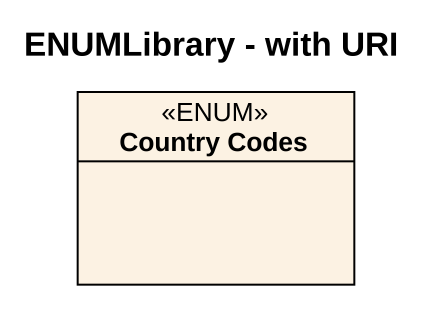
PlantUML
@startuml
title ENUMLibrary - with URI
hide circle
hide empty members
class "Country Codes" as Country_Codes <<ENUM>>
@enduml
